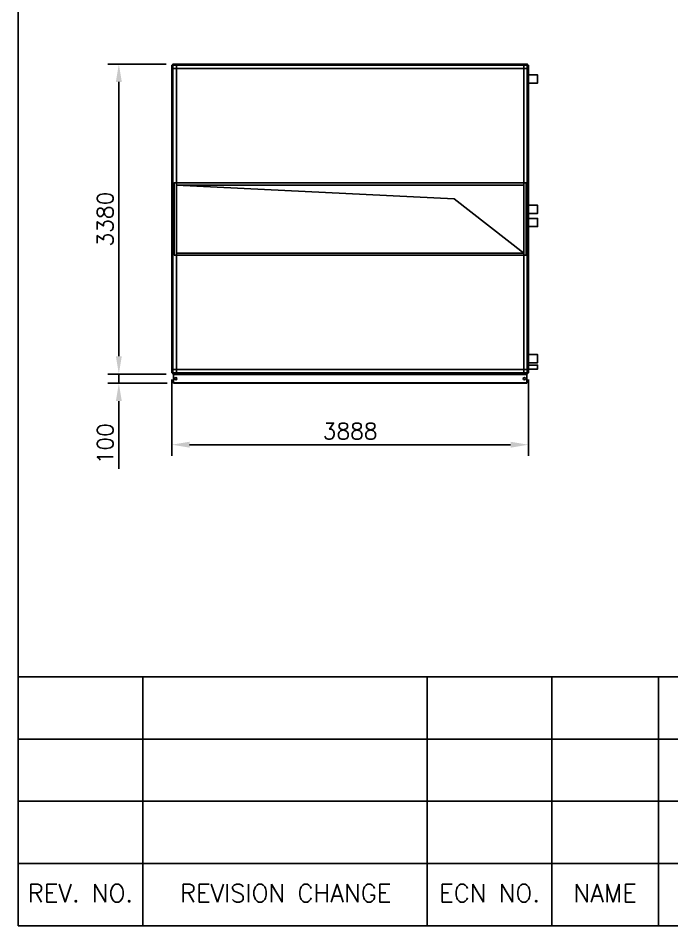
# Model space of a CAD drawing. Header units: millimetres. Extents: x -8864 to 19363, y -6016 to 13777.
# Drawn here: x -8864 to -1735, y -6016 to 3881 of the extents above; entities that cross this region are included whole.
import ezdxf
from ezdxf.enums import TextEntityAlignment as Align

# ---------------------------------------------------------------- set-up
doc = ezdxf.new("R2010")
doc.units = ezdxf.units.MM
for name, color, linetype in [('Dim', 1, 'Continuous'), ('McFlang', 7, 'Continuous'), ('McFrame', 7, 'Continuous')]:
    doc.layers.add(name, color=color, linetype=linetype)
doc.layers.add('OBJECT', color=7, linetype='Continuous', lineweight=25)
doc.styles.add('ROMANS', font='romans.shx')
doc.dimstyles.new('McDim', dxfattribs={"dimscale": 97, "dimtxt": 1.8, "dimasz": 2, "dimexe": 1.25, "dimexo": 0.625, "dimtad": 1, "dimdec": 1, "dimdsep": 46, "dimtxsty": 'ROMANS', "dimcen": 2.5, "dimadec": 0, "dimazin": 0, "dimtfac": 1, "dimtmove": 0, "dimatfit": 1, "dimfxl": 0, "dimarcsym": 0})

# ---------------------------------------------------------------- blocks, each defined once
blk = doc.blocks.new('*D38')
at = {"layer": 'Defpoints', "color": 0}
for p in [(-7188, 0), (-3300, 0), (-3300, -770.2)]:
    blk.add_point(p, dxfattribs=at)
at = {"layer": 'Dim', "color": 0, "lineweight": -2}
for p, q in [((-7188, -60.6), (-7188, -891.4)), ((-3300, -60.6), (-3300, -891.4)), ((-6994, -770.2), (-3494, -770.2))]:
    blk.add_line(p, q, dxfattribs=at)
at = {"layer": 'Dim', "color": 0}
for points in [[(-6994, -737.8), (-6994, -802.5), (-7188, -770.2)], [(-3494, -737.8), (-3494, -802.5), (-3300, -770.2)]]:
    blk.add_solid(points, dxfattribs=at)
at = {"layer": 'Dim', "color": 0, "insert": (-5244, -622.3), "char_height": 174.6, "attachment_point": 5, "style": 'ROMANS'}
blk.add_mtext('3888', dxfattribs=at)
blk = doc.blocks.new('*D39')
at = {"layer": 'Defpoints', "color": 0}
for p in [(-7766.1, 3380), (-7188, 3380), (-7188, 0)]:
    blk.add_point(p, dxfattribs=at)
at = {"layer": 'Dim', "color": 0, "lineweight": -2}
for p, q in [((-7248.6, 3380), (-7887.4, 3380)), ((-7766.1, 194), (-7766.1, 3186)), ((-7248.6, 0), (-7887.4, 0))]:
    blk.add_line(p, q, dxfattribs=at)
at = {"layer": 'Dim', "color": 0}
for points in [[(-7798.5, 3186), (-7733.8, 3186), (-7766.1, 3380)], [(-7798.5, 194), (-7733.8, 194), (-7766.1, 0)]]:
    blk.add_solid(points, dxfattribs=at)
at = {"layer": 'Dim', "color": 0, "insert": (-7914, 1690), "char_height": 174.6, "attachment_point": 5, "rotation": 90, "style": 'ROMANS'}
blk.add_mtext('3380', dxfattribs=at)
blk = doc.blocks.new('*D40')
at = {"layer": 'Defpoints', "color": 0}
for p in [(-7188, 0), (-7766.1, -100), (-7178, -100)]:
    blk.add_point(p, dxfattribs=at)
at = {"layer": 'Dim', "color": 0, "lineweight": -2}
for p, q in [((-7766.1, 194), (-7766.1, 388)), ((-7248.6, 0), (-7887.4, 0)), ((-7766.1, 0), (-7766.1, -100)), ((-7238.6, -100), (-7887.4, -100)), ((-7766.1, -294), (-7766.1, -1033.3))]:
    blk.add_line(p, q, dxfattribs=at)
at = {"layer": 'Dim', "color": 0}
for points in [[(-7798.5, 194), (-7733.8, 194), (-7766.1, 0)], [(-7798.5, -294), (-7733.8, -294), (-7766.1, -100)]]:
    blk.add_solid(points, dxfattribs=at)
at = {"layer": 'Dim', "color": 0, "insert": (-7914, -760.6), "char_height": 174.6, "attachment_point": 5, "rotation": 90, "style": 'ROMANS'}
blk.add_mtext('100', dxfattribs=at)

msp = doc.modelspace()

# ---------------------------------------------------------------- linework, layer by layer
for points in [[(-3300, 3172.6), (-3200, 3172.6), (-3200, 3261.6), (-3300, 3261.6)], [(-3300, 1751.4), (-3200, 1751.4), (-3200, 1840.4), (-3300, 1840.4)], [(-3300, 1608.6), (-3200, 1608.6), (-3200, 1697.6), (-3300, 1697.6)], [(-3300, 123.9), (-3200, 123.9), (-3200, 212.9), (-3300, 212.9)], [(-3300, 55.3), (-3200, 55.3), (-3200, 97.3), (-3300, 97.3)]]:
    msp.add_lwpolyline(points, close=True)
at = {"layer": 'McFlang'}
for p in [(-7138, 2060), (-3350, 1320)]:
    msp.add_line(p, (-4107.6, 1912), dxfattribs=at)
for points in [[(-7163, 1295), (-3325, 1295), (-3325, 2085), (-7163, 2085)], [(-7138, 1320), (-3350, 1320), (-3350, 2060), (-7138, 2060)]]:
    msp.add_lwpolyline(points, close=True, dxfattribs=at)
at = {"layer": 'McFrame', "color": 5}
for p, q in [((-7138, 12), (-7138, 3368)), ((-3350, 12), (-3350, 3368)), ((-7188, 3330), (-3300, 3330)), ((-7188, 50), (-3300, 50))]:
    msp.add_line(p, q, dxfattribs=at)
at = {"layer": 'McFrame'}
for p, q in [((-7171, 0), (-3317, 0)), ((-7171, -100), (-7171, 0)), ((-3317, -100), (-3317, 0)), ((-7171, -5.3), (-3317, -5.3)), ((-7171, -94.7), (-3317, -94.7)), ((-7171, -100), (-3317, -100))]:
    msp.add_line(p, q, dxfattribs=at)
for points in [[(-7188, 12), (-3300, 12), (-3300, 3368), (-7188, 3368)], [(-7176, 0), (-3312, 0), (-3312, 3380), (-7176, 3380)]]:
    msp.add_lwpolyline(points, close=True, dxfattribs=at)
for centre in [(-7144, -50), (-3344, -50)]:
    msp.add_circle(centre, 11, dxfattribs=at)
at = {"layer": 'OBJECT'}
for p, q in [((-8864, -3300), (19363, -3300)), ((-7506, -6016), (-7506, -3300)), ((-4402, -6016), (-4402, -3300)), ((-3044, -6016), (-3044, -3300)), ((-1880, -6016), (-1880, -3300)), ((-8864, -3979), (-716, -3979)), ((-8864, -4658), (-716, -4658)), ((-8864, -5337), (2339.5, -5337))]:
    msp.add_line(p, q, dxfattribs=at)
msp.add_lwpolyline([(-8864, -6016), (-8864, 13772), (19363, 13772), (19363, -6016)], close=True, dxfattribs=at)

# ---------------------------------------------------------------- texts
at = {"layer": 'OBJECT', "style": 'ROMANS'}
for s, p in [('REV. NO.', (-8185, -5659.28)), ('REVISION CHANGE', (-5947.03, -5659.28)), ('ECN NO.', (-3723, -5659.28)), ('NAME', (-2462, -5659.28))]:
    msp.add_text(s, height=194, dxfattribs=at).set_placement(p, align=Align.MIDDLE)

# ---------------------------------------------------------------- dimensions: what is measured, and where the dimension line sits
at = {"layer": 'Dim'}
for base, p2, picture, middle in [((-7766.12, 3380), (-7188, 3380), '*D39', (-7914.05, 1690)), ((-7766.12, -100), (-7178, -100), '*D40', (-7914.05, -760.64))]:
    dim = msp.add_linear_dim(base=base, p1=(-7188, 0), p2=p2, angle=90, dimstyle='McDim', dxfattribs=at)
    dim.commit()
    dim.dimension.update_dxf_attribs({"geometry": picture, "text_midpoint": middle})
dim = msp.add_linear_dim(base=(-3300, -770.18), p1=(-7188, 0), p2=(-3300, 0), dimstyle='McDim', dxfattribs=at)
dim.commit()
dim.dimension.update_dxf_attribs({"geometry": '*D38', "text_midpoint": (-5244, -622.26)})

doc.saveas('drawing.dxf')
